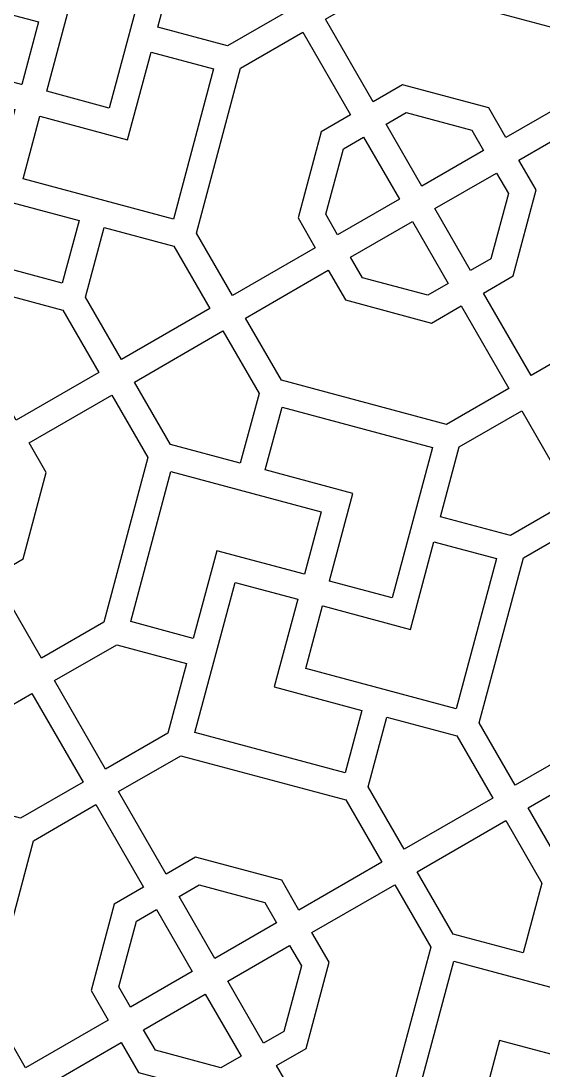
# Model space of a CAD drawing. Header units: centimetres. Extents: x 1.9 to 18.1, y -9.5 to 9.5.
# Drawn here: x 13.928 to 15.627, y 3.923 to 7.337 of the extents above; entities that cross this region are included whole.
import ezdxf

# ---------------------------------------------------------------- set-up
doc = ezdxf.new("R2010")
doc.units = ezdxf.units.CM
doc.header["$MEASUREMENT"] = 0
doc.layers.add('layer 1', color=7, linetype='Continuous')

msp = doc.modelspace()

# ---------------------------------------------------------------- linework, layer by layer
at = {"layer": 'layer 1', "color": 250}
for points, knots in [([(1.85394, 9.5), (1.85394, 9.5), (18.09811, 9.5), (18.09811, 9.5), (18.09811, 9.5), (18.09811, 9.5), (18.09811, 0.05572), (18.09811, 0.05572), (18.09811, 0.05572), (18.09811, 0.05572), (1.85394, 0.05572), (1.85394, 0.05572), (1.85394, 0.05572), (1.85394, 0.05572), (1.85394, 9.5), (1.85394, 9.5)], [0, 0, 0, 0, 0.2, 0.2, 0.2, 0.2, 0.4, 0.4, 0.4, 0.4, 0.6, 0.6, 0.6, 0.6, 1, 1, 1, 1]), ([(14.012, 7.10816), (14.012, 7.10816), (14.01211, 7.10814), (14.01211, 7.10814), (14.01211, 7.10814), (14.01211, 7.10814), (14.01203, 7.10784), (14.01203, 7.10784), (14.01203, 7.10784), (14.01203, 7.10784), (14.21579, 7.05324), (14.21579, 7.05324), (14.21579, 7.05324), (14.21579, 7.05324), (14.34681, 7.54221), (14.34681, 7.54221), (14.34681, 7.54221), (14.34681, 7.54221), (13.85784, 7.67324), (13.85784, 7.67324), (13.85784, 7.67324), (13.85784, 7.67324), (13.80321, 7.46937), (13.80321, 7.46937), (13.80321, 7.46937), (13.80321, 7.46937), (14.08831, 7.39298), (14.08831, 7.39298), (14.08831, 7.39298), (14.08831, 7.39298), (14.012, 7.10816), (14.012, 7.10816)], [0, 0, 0, 0, 0.1111111, 0.1111111, 0.1111111, 0.1111111, 0.2222222, 0.2222222, 0.2222222, 0.2222222, 0.3333333, 0.3333333, 0.3333333, 0.3333333, 0.4444444, 0.4444444, 0.4444444, 0.4444444, 0.5555556, 0.5555556, 0.5555556, 0.5555556, 0.6666667, 0.6666667, 0.6666667, 0.6666667, 0.7777778, 0.7777778, 0.7777778, 0.7777778, 1, 1, 1, 1]), ([(14.63734, 7.66132), (14.63734, 7.66132), (14.43444, 7.54418), (14.43444, 7.54418), (14.43444, 7.54418), (14.43444, 7.54418), (14.37345, 7.31656), (14.37345, 7.31656), (14.37345, 7.31656), (14.37345, 7.31656), (14.6007, 7.25567), (14.6007, 7.25567), (14.6007, 7.25567), (14.6007, 7.25567), (14.80383, 7.37295), (14.80383, 7.37295), (14.80383, 7.37295), (14.80383, 7.37295), (14.63734, 7.66132), (14.63734, 7.66132)], [0, 0, 0, 0, 0.1666667, 0.1666667, 0.1666667, 0.1666667, 0.3333333, 0.3333333, 0.3333333, 0.3333333, 0.5, 0.5, 0.5, 0.5, 0.6666667, 0.6666667, 0.6666667, 0.6666667, 1, 1, 1, 1]), ([(13.93047, 7.12996), (13.93047, 7.12996), (13.93072, 7.12989), (13.93072, 7.12989), (13.93072, 7.12989), (13.93072, 7.12989), (13.98526, 7.33348), (13.98526, 7.33348), (13.98526, 7.33348), (13.98526, 7.33348), (13.4963, 7.4645), (13.4963, 7.4645), (13.4963, 7.4645), (13.4963, 7.4645), (13.36527, 6.97553), (13.36527, 6.97553), (13.36527, 6.97553), (13.36527, 6.97553), (13.56903, 6.92093), (13.56903, 6.92093), (13.56903, 6.92093), (13.56903, 6.92093), (13.64548, 7.20626), (13.64548, 7.20626), (13.64548, 7.20626), (13.64548, 7.20626), (13.93046, 7.1299), (13.93046, 7.1299), (13.93046, 7.1299), (13.93046, 7.1299), (13.93047, 7.12996), (13.93047, 7.12996)], [0, 0, 0, 0, 0.1111111, 0.1111111, 0.1111111, 0.1111111, 0.2222222, 0.2222222, 0.2222222, 0.2222222, 0.3333333, 0.3333333, 0.3333333, 0.3333333, 0.4444444, 0.4444444, 0.4444444, 0.4444444, 0.5555556, 0.5555556, 0.5555556, 0.5555556, 0.6666667, 0.6666667, 0.6666667, 0.6666667, 0.7777778, 0.7777778, 0.7777778, 0.7777778, 1, 1, 1, 1]), ([(15.45049, 7.05395), (15.45049, 7.05395), (15.50638, 6.95716), (15.50638, 6.95716), (15.50638, 6.95716), (15.50638, 6.95716), (15.77586, 7.11275), (15.77586, 7.11275), (15.77586, 7.11275), (15.77586, 7.11275), (15.65868, 7.31571), (15.65868, 7.31571), (15.65868, 7.31571), (15.65868, 7.31571), (15.12204, 7.45951), (15.12204, 7.45951), (15.12204, 7.45951), (15.12204, 7.45951), (14.91916, 7.34237), (14.91916, 7.34237), (14.91916, 7.34237), (14.91916, 7.34237), (15.07426, 7.07372), (15.07426, 7.07372), (15.07426, 7.07372), (15.07426, 7.07372), (15.17014, 7.12907), (15.17014, 7.12907), (15.17014, 7.12907), (15.17014, 7.12907), (15.45049, 7.05395), (15.45049, 7.05395)], [0, 0, 0, 0, 0.1111111, 0.1111111, 0.1111111, 0.1111111, 0.2222222, 0.2222222, 0.2222222, 0.2222222, 0.3333333, 0.3333333, 0.3333333, 0.3333333, 0.4444444, 0.4444444, 0.4444444, 0.4444444, 0.5555556, 0.5555556, 0.5555556, 0.5555556, 0.6666667, 0.6666667, 0.6666667, 0.6666667, 0.7777778, 0.7777778, 0.7777778, 0.7777778, 1, 1, 1, 1]), ([(14.83001, 6.69572), (14.83001, 6.69572), (14.90514, 6.97607), (14.90514, 6.97607), (14.90514, 6.97607), (14.90514, 6.97607), (15.00101, 7.03143), (15.00101, 7.03143), (15.00101, 7.03143), (15.00101, 7.03143), (14.8459, 7.30008), (14.8459, 7.30008), (14.8459, 7.30008), (14.8459, 7.30008), (14.64286, 7.18285), (14.64286, 7.18285), (14.64286, 7.18285), (14.64286, 7.18285), (14.49906, 6.64621), (14.49906, 6.64621), (14.49906, 6.64621), (14.49906, 6.64621), (14.61625, 6.44324), (14.61625, 6.44324), (14.61625, 6.44324), (14.61625, 6.44324), (14.8859, 6.59893), (14.8859, 6.59893), (14.8859, 6.59893), (14.8859, 6.59893), (14.83001, 6.69572), (14.83001, 6.69572)], [0, 0, 0, 0, 0.1111111, 0.1111111, 0.1111111, 0.1111111, 0.2222222, 0.2222222, 0.2222222, 0.2222222, 0.3333333, 0.3333333, 0.3333333, 0.3333333, 0.4444444, 0.4444444, 0.4444444, 0.4444444, 0.5555556, 0.5555556, 0.5555556, 0.5555556, 0.6666667, 0.6666667, 0.6666667, 0.6666667, 0.7777778, 0.7777778, 0.7777778, 0.7777778, 1, 1, 1, 1]), ([(13.9903, 7.02656), (13.9903, 7.02656), (13.99028, 7.02646), (13.99028, 7.02646), (13.99028, 7.02646), (13.99028, 7.02646), (13.9898, 7.02659), (13.9898, 7.02659), (13.9898, 7.02659), (13.9898, 7.02659), (13.9352, 6.8228), (13.9352, 6.8228), (13.9352, 6.8228), (13.9352, 6.8228), (14.42417, 6.69178), (14.42417, 6.69178), (14.42417, 6.69178), (14.42417, 6.69178), (14.55519, 7.18075), (14.55519, 7.18075), (14.55519, 7.18075), (14.55519, 7.18075), (14.35167, 7.23529), (14.35167, 7.23529), (14.35167, 7.23529), (14.35167, 7.23529), (14.27528, 6.9502), (14.27528, 6.9502), (14.27528, 6.9502), (14.27528, 6.9502), (13.9903, 7.02656), (13.9903, 7.02656)], [0, 0, 0, 0, 0.1111111, 0.1111111, 0.1111111, 0.1111111, 0.2222222, 0.2222222, 0.2222222, 0.2222222, 0.3333333, 0.3333333, 0.3333333, 0.3333333, 0.4444444, 0.4444444, 0.4444444, 0.4444444, 0.5555556, 0.5555556, 0.5555556, 0.5555556, 0.6666667, 0.6666667, 0.6666667, 0.6666667, 0.7777778, 0.7777778, 0.7777778, 0.7777778, 1, 1, 1, 1]), ([(13.90861, 7.04865), (13.90861, 7.04865), (13.70497, 7.10321), (13.70497, 7.10321), (13.70497, 7.10321), (13.70497, 7.10321), (13.57395, 6.61424), (13.57395, 6.61424), (13.57395, 6.61424), (13.57395, 6.61424), (14.06292, 6.48322), (14.06292, 6.48322), (14.06292, 6.48322), (14.06292, 6.48322), (14.11749, 6.68685), (14.11749, 6.68685), (14.11749, 6.68685), (14.11749, 6.68685), (13.83215, 6.76331), (13.83215, 6.76331), (13.83215, 6.76331), (13.83215, 6.76331), (13.90861, 7.04865), (13.90861, 7.04865)], [0, 0, 0, 0, 0.1428571, 0.1428571, 0.1428571, 0.1428571, 0.2857143, 0.2857143, 0.2857143, 0.2857143, 0.4285714, 0.4285714, 0.4285714, 0.4285714, 0.5714286, 0.5714286, 0.5714286, 0.5714286, 0.7142857, 0.7142857, 0.7142857, 0.7142857, 1, 1, 1, 1]), ([(15.43351, 6.91509), (15.43351, 6.91509), (15.39505, 6.9817), (15.39505, 6.9817), (15.39505, 6.9817), (15.39505, 6.9817), (15.18203, 7.03878), (15.18203, 7.03878), (15.18203, 7.03878), (15.18203, 7.03878), (15.11633, 7.00085), (15.11633, 7.00085), (15.11633, 7.00085), (15.11633, 7.00085), (15.23276, 6.79919), (15.23276, 6.79919), (15.23276, 6.79919), (15.23276, 6.79919), (15.43351, 6.91509), (15.43351, 6.91509)], [0, 0, 0, 0, 0.1666667, 0.1666667, 0.1666667, 0.1666667, 0.3333333, 0.3333333, 0.3333333, 0.3333333, 0.5, 0.5, 0.5, 0.5, 0.6666667, 0.6666667, 0.6666667, 0.6666667, 1, 1, 1, 1]), ([(15.60455, 6.78711), (15.60455, 6.78711), (15.52943, 6.50676), (15.52943, 6.50676), (15.52943, 6.50676), (15.52943, 6.50676), (15.43355, 6.45141), (15.43355, 6.45141), (15.43355, 6.45141), (15.43355, 6.45141), (15.58866, 6.18275), (15.58866, 6.18275), (15.58866, 6.18275), (15.58866, 6.18275), (15.79148, 6.29985), (15.79148, 6.29985), (15.79148, 6.29985), (15.79148, 6.29985), (15.9353, 6.8366), (15.9353, 6.8366), (15.9353, 6.8366), (15.9353, 6.8366), (15.81816, 7.0395), (15.81816, 7.0395), (15.81816, 7.0395), (15.81816, 7.0395), (15.54867, 6.88391), (15.54867, 6.88391), (15.54867, 6.88391), (15.54867, 6.88391), (15.60455, 6.78711), (15.60455, 6.78711)], [0, 0, 0, 0, 0.1111111, 0.1111111, 0.1111111, 0.1111111, 0.2222222, 0.2222222, 0.2222222, 0.2222222, 0.3333333, 0.3333333, 0.3333333, 0.3333333, 0.4444444, 0.4444444, 0.4444444, 0.4444444, 0.5555556, 0.5555556, 0.5555556, 0.5555556, 0.6666667, 0.6666667, 0.6666667, 0.6666667, 0.7777778, 0.7777778, 0.7777778, 0.7777778, 1, 1, 1, 1]), ([(14.95876, 6.641), (14.95876, 6.641), (15.15951, 6.7569), (15.15951, 6.7569), (15.15951, 6.7569), (15.15951, 6.7569), (15.04308, 6.95856), (15.04308, 6.95856), (15.04308, 6.95856), (15.04308, 6.95856), (14.97738, 6.92063), (14.97738, 6.92063), (14.97738, 6.92063), (14.97738, 6.92063), (14.92031, 6.70761), (14.92031, 6.70761), (14.92031, 6.70761), (14.92031, 6.70761), (14.95876, 6.641), (14.95876, 6.641)], [0, 0, 0, 0, 0.1666667, 0.1666667, 0.1666667, 0.1666667, 0.3333333, 0.3333333, 0.3333333, 0.3333333, 0.5, 0.5, 0.5, 0.5, 0.6666667, 0.6666667, 0.6666667, 0.6666667, 1, 1, 1, 1]), ([(15.4758, 6.84184), (15.4758, 6.84184), (15.27505, 6.72594), (15.27505, 6.72594), (15.27505, 6.72594), (15.27505, 6.72594), (15.39148, 6.52427), (15.39148, 6.52427), (15.39148, 6.52427), (15.39148, 6.52427), (15.45718, 6.5622), (15.45718, 6.5622), (15.45718, 6.5622), (15.45718, 6.5622), (15.51426, 6.77523), (15.51426, 6.77523), (15.51426, 6.77523), (15.51426, 6.77523), (15.4758, 6.84184), (15.4758, 6.84184)], [0, 0, 0, 0, 0.1666667, 0.1666667, 0.1666667, 0.1666667, 0.3333333, 0.3333333, 0.3333333, 0.3333333, 0.5, 0.5, 0.5, 0.5, 0.6666667, 0.6666667, 0.6666667, 0.6666667, 1, 1, 1, 1]), ([(14.54338, 6.40117), (14.54338, 6.40117), (14.4262, 6.60414), (14.4262, 6.60414), (14.4262, 6.60414), (14.4262, 6.60414), (14.19876, 6.66508), (14.19876, 6.66508), (14.19876, 6.66508), (14.19876, 6.66508), (14.13782, 6.43765), (14.13782, 6.43765), (14.13782, 6.43765), (14.13782, 6.43765), (14.255, 6.23468), (14.255, 6.23468), (14.255, 6.23468), (14.255, 6.23468), (14.54338, 6.40117), (14.54338, 6.40117)], [0, 0, 0, 0, 0.1666667, 0.1666667, 0.1666667, 0.1666667, 0.3333333, 0.3333333, 0.3333333, 0.3333333, 0.5, 0.5, 0.5, 0.5, 0.6666667, 0.6666667, 0.6666667, 0.6666667, 1, 1, 1, 1]), ([(15.00106, 6.56774), (15.00106, 6.56774), (15.03951, 6.50113), (15.03951, 6.50113), (15.03951, 6.50113), (15.03951, 6.50113), (15.25254, 6.44405), (15.25254, 6.44405), (15.25254, 6.44405), (15.25254, 6.44405), (15.31823, 6.48198), (15.31823, 6.48198), (15.31823, 6.48198), (15.31823, 6.48198), (15.2018, 6.68364), (15.2018, 6.68364), (15.2018, 6.68364), (15.2018, 6.68364), (15.00106, 6.56774), (15.00106, 6.56774)], [0, 0, 0, 0, 0.1666667, 0.1666667, 0.1666667, 0.1666667, 0.3333333, 0.3333333, 0.3333333, 0.3333333, 0.5, 0.5, 0.5, 0.5, 0.6666667, 0.6666667, 0.6666667, 0.6666667, 1, 1, 1, 1]), ([(13.85677, 6.13381), (13.85677, 6.13381), (13.91265, 6.03702), (13.91265, 6.03702), (13.91265, 6.03702), (13.91265, 6.03702), (14.18214, 6.19261), (14.18214, 6.19261), (14.18214, 6.19261), (14.18214, 6.19261), (14.06495, 6.39557), (14.06495, 6.39557), (14.06495, 6.39557), (14.06495, 6.39557), (13.52831, 6.53937), (13.52831, 6.53937), (13.52831, 6.53937), (13.52831, 6.53937), (13.32543, 6.42223), (13.32543, 6.42223), (13.32543, 6.42223), (13.32543, 6.42223), (13.48053, 6.15358), (13.48053, 6.15358), (13.48053, 6.15358), (13.48053, 6.15358), (13.57641, 6.20893), (13.57641, 6.20893), (13.57641, 6.20893), (13.57641, 6.20893), (13.85677, 6.13381), (13.85677, 6.13381)], [0, 0, 0, 0, 0.1111111, 0.1111111, 0.1111111, 0.1111111, 0.2222222, 0.2222222, 0.2222222, 0.2222222, 0.3333333, 0.3333333, 0.3333333, 0.3333333, 0.4444444, 0.4444444, 0.4444444, 0.4444444, 0.5555556, 0.5555556, 0.5555556, 0.5555556, 0.6666667, 0.6666667, 0.6666667, 0.6666667, 0.7777778, 0.7777778, 0.7777778, 0.7777778, 1, 1, 1, 1]), ([(14.98407, 6.42888), (14.98407, 6.42888), (14.92819, 6.52567), (14.92819, 6.52567), (14.92819, 6.52567), (14.92819, 6.52567), (14.65854, 6.36999), (14.65854, 6.36999), (14.65854, 6.36999), (14.65854, 6.36999), (14.77559, 6.16725), (14.77559, 6.16725), (14.77559, 6.16725), (14.77559, 6.16725), (15.3126, 6.02337), (15.3126, 6.02337), (15.3126, 6.02337), (15.3126, 6.02337), (15.51541, 6.14046), (15.51541, 6.14046), (15.51541, 6.14046), (15.51541, 6.14046), (15.3603, 6.40912), (15.3603, 6.40912), (15.3603, 6.40912), (15.3603, 6.40912), (15.26443, 6.35376), (15.26443, 6.35376), (15.26443, 6.35376), (15.26443, 6.35376), (14.98407, 6.42888), (14.98407, 6.42888)], [0, 0, 0, 0, 0.1111111, 0.1111111, 0.1111111, 0.1111111, 0.2222222, 0.2222222, 0.2222222, 0.2222222, 0.3333333, 0.3333333, 0.3333333, 0.3333333, 0.4444444, 0.4444444, 0.4444444, 0.4444444, 0.5555556, 0.5555556, 0.5555556, 0.5555556, 0.6666667, 0.6666667, 0.6666667, 0.6666667, 0.7777778, 0.7777778, 0.7777778, 0.7777778, 1, 1, 1, 1]), ([(14.64208, 5.89742), (14.64208, 5.89742), (14.70299, 6.12473), (14.70299, 6.12473), (14.70299, 6.12473), (14.70299, 6.12473), (14.58567, 6.32792), (14.58567, 6.32792), (14.58567, 6.32792), (14.58567, 6.32792), (14.29729, 6.16143), (14.29729, 6.16143), (14.29729, 6.16143), (14.29729, 6.16143), (14.41452, 5.95839), (14.41452, 5.95839), (14.41452, 5.95839), (14.41452, 5.95839), (14.64208, 5.89742), (14.64208, 5.89742)], [0, 0, 0, 0, 0.1666667, 0.1666667, 0.1666667, 0.1666667, 0.3333333, 0.3333333, 0.3333333, 0.3333333, 0.5, 0.5, 0.5, 0.5, 0.6666667, 0.6666667, 0.6666667, 0.6666667, 1, 1, 1, 1]), ([(14.01083, 5.86697), (14.01083, 5.86697), (13.9357, 5.58662), (13.9357, 5.58662), (13.9357, 5.58662), (13.9357, 5.58662), (13.83983, 5.53127), (13.83983, 5.53127), (13.83983, 5.53127), (13.83983, 5.53127), (13.99493, 5.26261), (13.99493, 5.26261), (13.99493, 5.26261), (13.99493, 5.26261), (14.19775, 5.37971), (14.19775, 5.37971), (14.19775, 5.37971), (14.19775, 5.37971), (14.34157, 5.91646), (14.34157, 5.91646), (14.34157, 5.91646), (14.34157, 5.91646), (14.22443, 6.11936), (14.22443, 6.11936), (14.22443, 6.11936), (14.22443, 6.11936), (13.95494, 5.96377), (13.95494, 5.96377), (13.95494, 5.96377), (13.95494, 5.96377), (14.01083, 5.86697), (14.01083, 5.86697)], [0, 0, 0, 0, 0.1111111, 0.1111111, 0.1111111, 0.1111111, 0.2222222, 0.2222222, 0.2222222, 0.2222222, 0.3333333, 0.3333333, 0.3333333, 0.3333333, 0.4444444, 0.4444444, 0.4444444, 0.4444444, 0.5555556, 0.5555556, 0.5555556, 0.5555556, 0.6666667, 0.6666667, 0.6666667, 0.6666667, 0.7777778, 0.7777778, 0.7777778, 0.7777778, 1, 1, 1, 1]), ([(14.93214, 5.51444), (14.93214, 5.51444), (14.93225, 5.51441), (14.93225, 5.51441), (14.93225, 5.51441), (14.93225, 5.51441), (14.93217, 5.51411), (14.93217, 5.51411), (14.93217, 5.51411), (14.93217, 5.51411), (15.13593, 5.45952), (15.13593, 5.45952), (15.13593, 5.45952), (15.13593, 5.45952), (15.26695, 5.94848), (15.26695, 5.94848), (15.26695, 5.94848), (15.26695, 5.94848), (14.77798, 6.07951), (14.77798, 6.07951), (14.77798, 6.07951), (14.77798, 6.07951), (14.72335, 5.87564), (14.72335, 5.87564), (14.72335, 5.87564), (14.72335, 5.87564), (15.00845, 5.79925), (15.00845, 5.79925), (15.00845, 5.79925), (15.00845, 5.79925), (14.93214, 5.51444), (14.93214, 5.51444)], [0, 0, 0, 0, 0.1111111, 0.1111111, 0.1111111, 0.1111111, 0.2222222, 0.2222222, 0.2222222, 0.2222222, 0.3333333, 0.3333333, 0.3333333, 0.3333333, 0.4444444, 0.4444444, 0.4444444, 0.4444444, 0.5555556, 0.5555556, 0.5555556, 0.5555556, 0.6666667, 0.6666667, 0.6666667, 0.6666667, 0.7777778, 0.7777778, 0.7777778, 0.7777778, 1, 1, 1, 1]), ([(15.55748, 6.06759), (15.55748, 6.06759), (15.35458, 5.95045), (15.35458, 5.95045), (15.35458, 5.95045), (15.35458, 5.95045), (15.29359, 5.72283), (15.29359, 5.72283), (15.29359, 5.72283), (15.29359, 5.72283), (15.52084, 5.66194), (15.52084, 5.66194), (15.52084, 5.66194), (15.52084, 5.66194), (15.72397, 5.77922), (15.72397, 5.77922), (15.72397, 5.77922), (15.72397, 5.77922), (15.55748, 6.06759), (15.55748, 6.06759)], [0, 0, 0, 0, 0.1666667, 0.1666667, 0.1666667, 0.1666667, 0.3333333, 0.3333333, 0.3333333, 0.3333333, 0.5, 0.5, 0.5, 0.5, 0.6666667, 0.6666667, 0.6666667, 0.6666667, 1, 1, 1, 1]), ([(14.85061, 5.53623), (14.85061, 5.53623), (14.85085, 5.53617), (14.85085, 5.53617), (14.85085, 5.53617), (14.85085, 5.53617), (14.9054, 5.73975), (14.9054, 5.73975), (14.9054, 5.73975), (14.9054, 5.73975), (14.41643, 5.87077), (14.41643, 5.87077), (14.41643, 5.87077), (14.41643, 5.87077), (14.28541, 5.3818), (14.28541, 5.3818), (14.28541, 5.3818), (14.28541, 5.3818), (14.48917, 5.3272), (14.48917, 5.3272), (14.48917, 5.3272), (14.48917, 5.3272), (14.56562, 5.61253), (14.56562, 5.61253), (14.56562, 5.61253), (14.56562, 5.61253), (14.85059, 5.53617), (14.85059, 5.53617), (14.85059, 5.53617), (14.85059, 5.53617), (14.85061, 5.53623), (14.85061, 5.53623)], [0, 0, 0, 0, 0.1111111, 0.1111111, 0.1111111, 0.1111111, 0.2222222, 0.2222222, 0.2222222, 0.2222222, 0.3333333, 0.3333333, 0.3333333, 0.3333333, 0.4444444, 0.4444444, 0.4444444, 0.4444444, 0.5555556, 0.5555556, 0.5555556, 0.5555556, 0.6666667, 0.6666667, 0.6666667, 0.6666667, 0.7777778, 0.7777778, 0.7777778, 0.7777778, 1, 1, 1, 1]), ([(15.75015, 5.10199), (15.75015, 5.10199), (15.82528, 5.38234), (15.82528, 5.38234), (15.82528, 5.38234), (15.82528, 5.38234), (15.92115, 5.4377), (15.92115, 5.4377), (15.92115, 5.4377), (15.92115, 5.4377), (15.76604, 5.70635), (15.76604, 5.70635), (15.76604, 5.70635), (15.76604, 5.70635), (15.56299, 5.58912), (15.56299, 5.58912), (15.56299, 5.58912), (15.56299, 5.58912), (15.4192, 5.05248), (15.4192, 5.05248), (15.4192, 5.05248), (15.4192, 5.05248), (15.53639, 4.84951), (15.53639, 4.84951), (15.53639, 4.84951), (15.53639, 4.84951), (15.80604, 5.0052), (15.80604, 5.0052), (15.80604, 5.0052), (15.80604, 5.0052), (15.75015, 5.10199), (15.75015, 5.10199)], [0, 0, 0, 0, 0.1111111, 0.1111111, 0.1111111, 0.1111111, 0.2222222, 0.2222222, 0.2222222, 0.2222222, 0.3333333, 0.3333333, 0.3333333, 0.3333333, 0.4444444, 0.4444444, 0.4444444, 0.4444444, 0.5555556, 0.5555556, 0.5555556, 0.5555556, 0.6666667, 0.6666667, 0.6666667, 0.6666667, 0.7777778, 0.7777778, 0.7777778, 0.7777778, 1, 1, 1, 1]), ([(14.91044, 5.43283), (14.91044, 5.43283), (14.91042, 5.43273), (14.91042, 5.43273), (14.91042, 5.43273), (14.91042, 5.43273), (14.90994, 5.43286), (14.90994, 5.43286), (14.90994, 5.43286), (14.90994, 5.43286), (14.85534, 5.22908), (14.85534, 5.22908), (14.85534, 5.22908), (14.85534, 5.22908), (15.34431, 5.09806), (15.34431, 5.09806), (15.34431, 5.09806), (15.34431, 5.09806), (15.47533, 5.58702), (15.47533, 5.58702), (15.47533, 5.58702), (15.47533, 5.58702), (15.27181, 5.64156), (15.27181, 5.64156), (15.27181, 5.64156), (15.27181, 5.64156), (15.19542, 5.35647), (15.19542, 5.35647), (15.19542, 5.35647), (15.19542, 5.35647), (14.91044, 5.43283), (14.91044, 5.43283)], [0, 0, 0, 0, 0.1111111, 0.1111111, 0.1111111, 0.1111111, 0.2222222, 0.2222222, 0.2222222, 0.2222222, 0.3333333, 0.3333333, 0.3333333, 0.3333333, 0.4444444, 0.4444444, 0.4444444, 0.4444444, 0.5555556, 0.5555556, 0.5555556, 0.5555556, 0.6666667, 0.6666667, 0.6666667, 0.6666667, 0.7777778, 0.7777778, 0.7777778, 0.7777778, 1, 1, 1, 1]), ([(14.82875, 5.45492), (14.82875, 5.45492), (14.62511, 5.50948), (14.62511, 5.50948), (14.62511, 5.50948), (14.62511, 5.50948), (14.49409, 5.02051), (14.49409, 5.02051), (14.49409, 5.02051), (14.49409, 5.02051), (14.98307, 4.88949), (14.98307, 4.88949), (14.98307, 4.88949), (14.98307, 4.88949), (15.03763, 5.09313), (15.03763, 5.09313), (15.03763, 5.09313), (15.03763, 5.09313), (14.75229, 5.16958), (14.75229, 5.16958), (14.75229, 5.16958), (14.75229, 5.16958), (14.82875, 5.45492), (14.82875, 5.45492)], [0, 0, 0, 0, 0.1428571, 0.1428571, 0.1428571, 0.1428571, 0.2857143, 0.2857143, 0.2857143, 0.2857143, 0.4285714, 0.4285714, 0.4285714, 0.4285714, 0.5714286, 0.5714286, 0.5714286, 0.5714286, 0.7142857, 0.7142857, 0.7142857, 0.7142857, 1, 1, 1, 1]), ([(14.2035, 4.90137), (14.2035, 4.90137), (14.40647, 5.01855), (14.40647, 5.01855), (14.40647, 5.01855), (14.40647, 5.01855), (14.46739, 5.24593), (14.46739, 5.24593), (14.46739, 5.24593), (14.46739, 5.24593), (14.2399, 5.30689), (14.2399, 5.30689), (14.2399, 5.30689), (14.2399, 5.30689), (14.037, 5.18975), (14.037, 5.18975), (14.037, 5.18975), (14.037, 5.18975), (14.2035, 4.90137), (14.2035, 4.90137)], [0, 0, 0, 0, 0.1666667, 0.1666667, 0.1666667, 0.1666667, 0.3333333, 0.3333333, 0.3333333, 0.3333333, 0.5, 0.5, 0.5, 0.5, 0.6666667, 0.6666667, 0.6666667, 0.6666667, 1, 1, 1, 1]), ([(13.96375, 5.14746), (13.96375, 5.14746), (13.76085, 5.03031), (13.76085, 5.03031), (13.76085, 5.03031), (13.76085, 5.03031), (13.69986, 4.80269), (13.69986, 4.80269), (13.69986, 4.80269), (13.69986, 4.80269), (13.92711, 4.7418), (13.92711, 4.7418), (13.92711, 4.7418), (13.92711, 4.7418), (14.13025, 4.85908), (14.13025, 4.85908), (14.13025, 4.85908), (14.13025, 4.85908), (13.96375, 5.14746), (13.96375, 5.14746)], [0, 0, 0, 0, 0.1666667, 0.1666667, 0.1666667, 0.1666667, 0.3333333, 0.3333333, 0.3333333, 0.3333333, 0.5, 0.5, 0.5, 0.5, 0.6666667, 0.6666667, 0.6666667, 0.6666667, 1, 1, 1, 1]), ([(15.46352, 4.80744), (15.46352, 4.80744), (15.34634, 5.01041), (15.34634, 5.01041), (15.34634, 5.01041), (15.34634, 5.01041), (15.1189, 5.07135), (15.1189, 5.07135), (15.1189, 5.07135), (15.1189, 5.07135), (15.05796, 4.84392), (15.05796, 4.84392), (15.05796, 4.84392), (15.05796, 4.84392), (15.17514, 4.64095), (15.17514, 4.64095), (15.17514, 4.64095), (15.17514, 4.64095), (15.46352, 4.80744), (15.46352, 4.80744)], [0, 0, 0, 0, 0.1666667, 0.1666667, 0.1666667, 0.1666667, 0.3333333, 0.3333333, 0.3333333, 0.3333333, 0.5, 0.5, 0.5, 0.5, 0.6666667, 0.6666667, 0.6666667, 0.6666667, 1, 1, 1, 1]), ([(14.77691, 4.54009), (14.77691, 4.54009), (14.83279, 4.44329), (14.83279, 4.44329), (14.83279, 4.44329), (14.83279, 4.44329), (15.10228, 4.59888), (15.10228, 4.59888), (15.10228, 4.59888), (15.10228, 4.59888), (14.98509, 4.80184), (14.98509, 4.80184), (14.98509, 4.80184), (14.98509, 4.80184), (14.44845, 4.94564), (14.44845, 4.94564), (14.44845, 4.94564), (14.44845, 4.94564), (14.24557, 4.82851), (14.24557, 4.82851), (14.24557, 4.82851), (14.24557, 4.82851), (14.40067, 4.55985), (14.40067, 4.55985), (14.40067, 4.55985), (14.40067, 4.55985), (14.49655, 4.61521), (14.49655, 4.61521), (14.49655, 4.61521), (14.49655, 4.61521), (14.77691, 4.54009), (14.77691, 4.54009)], [0, 0, 0, 0, 0.1111111, 0.1111111, 0.1111111, 0.1111111, 0.2222222, 0.2222222, 0.2222222, 0.2222222, 0.3333333, 0.3333333, 0.3333333, 0.3333333, 0.4444444, 0.4444444, 0.4444444, 0.4444444, 0.5555556, 0.5555556, 0.5555556, 0.5555556, 0.6666667, 0.6666667, 0.6666667, 0.6666667, 0.7777778, 0.7777778, 0.7777778, 0.7777778, 1, 1, 1, 1]), ([(15.90421, 4.83515), (15.90421, 4.83515), (15.84833, 4.93195), (15.84833, 4.93195), (15.84833, 4.93195), (15.84833, 4.93195), (15.57868, 4.77626), (15.57868, 4.77626), (15.57868, 4.77626), (15.57868, 4.77626), (15.69573, 4.57353), (15.69573, 4.57353), (15.69573, 4.57353), (15.69573, 4.57353), (16.23274, 4.42964), (16.23274, 4.42964), (16.23274, 4.42964), (16.23274, 4.42964), (16.43555, 4.54673), (16.43555, 4.54673), (16.43555, 4.54673), (16.43555, 4.54673), (16.28044, 4.81539), (16.28044, 4.81539), (16.28044, 4.81539), (16.28044, 4.81539), (16.18457, 4.76003), (16.18457, 4.76003), (16.18457, 4.76003), (16.18457, 4.76003), (15.90421, 4.83515), (15.90421, 4.83515)], [0, 0, 0, 0, 0.1111111, 0.1111111, 0.1111111, 0.1111111, 0.2222222, 0.2222222, 0.2222222, 0.2222222, 0.3333333, 0.3333333, 0.3333333, 0.3333333, 0.4444444, 0.4444444, 0.4444444, 0.4444444, 0.5555556, 0.5555556, 0.5555556, 0.5555556, 0.6666667, 0.6666667, 0.6666667, 0.6666667, 0.7777778, 0.7777778, 0.7777778, 0.7777778, 1, 1, 1, 1]), ([(14.15643, 4.18185), (14.15643, 4.18185), (14.23155, 4.4622), (14.23155, 4.4622), (14.23155, 4.4622), (14.23155, 4.4622), (14.32742, 4.51756), (14.32742, 4.51756), (14.32742, 4.51756), (14.32742, 4.51756), (14.17232, 4.78621), (14.17232, 4.78621), (14.17232, 4.78621), (14.17232, 4.78621), (13.96927, 4.66898), (13.96927, 4.66898), (13.96927, 4.66898), (13.96927, 4.66898), (13.82547, 4.13234), (13.82547, 4.13234), (13.82547, 4.13234), (13.82547, 4.13234), (13.94266, 3.92938), (13.94266, 3.92938), (13.94266, 3.92938), (13.94266, 3.92938), (14.21231, 4.08506), (14.21231, 4.08506), (14.21231, 4.08506), (14.21231, 4.08506), (14.15643, 4.18185), (14.15643, 4.18185)], [0, 0, 0, 0, 0.1111111, 0.1111111, 0.1111111, 0.1111111, 0.2222222, 0.2222222, 0.2222222, 0.2222222, 0.3333333, 0.3333333, 0.3333333, 0.3333333, 0.4444444, 0.4444444, 0.4444444, 0.4444444, 0.5555556, 0.5555556, 0.5555556, 0.5555556, 0.6666667, 0.6666667, 0.6666667, 0.6666667, 0.7777778, 0.7777778, 0.7777778, 0.7777778, 1, 1, 1, 1]), ([(15.56222, 4.30369), (15.56222, 4.30369), (15.62313, 4.531), (15.62313, 4.531), (15.62313, 4.531), (15.62313, 4.531), (15.50581, 4.73419), (15.50581, 4.73419), (15.50581, 4.73419), (15.50581, 4.73419), (15.21743, 4.5677), (15.21743, 4.5677), (15.21743, 4.5677), (15.21743, 4.5677), (15.33466, 4.36466), (15.33466, 4.36466), (15.33466, 4.36466), (15.33466, 4.36466), (15.56222, 4.30369), (15.56222, 4.30369)], [0, 0, 0, 0, 0.1666667, 0.1666667, 0.1666667, 0.1666667, 0.3333333, 0.3333333, 0.3333333, 0.3333333, 0.5, 0.5, 0.5, 0.5, 0.6666667, 0.6666667, 0.6666667, 0.6666667, 1, 1, 1, 1]), ([(14.75992, 4.40122), (14.75992, 4.40122), (14.72146, 4.46783), (14.72146, 4.46783), (14.72146, 4.46783), (14.72146, 4.46783), (14.50844, 4.52491), (14.50844, 4.52491), (14.50844, 4.52491), (14.50844, 4.52491), (14.44274, 4.48698), (14.44274, 4.48698), (14.44274, 4.48698), (14.44274, 4.48698), (14.55917, 4.28532), (14.55917, 4.28532), (14.55917, 4.28532), (14.55917, 4.28532), (14.75992, 4.40122), (14.75992, 4.40122)], [0, 0, 0, 0, 0.1666667, 0.1666667, 0.1666667, 0.1666667, 0.3333333, 0.3333333, 0.3333333, 0.3333333, 0.5, 0.5, 0.5, 0.5, 0.6666667, 0.6666667, 0.6666667, 0.6666667, 1, 1, 1, 1]), ([(14.93096, 4.27325), (14.93096, 4.27325), (14.85584, 3.99289), (14.85584, 3.99289), (14.85584, 3.99289), (14.85584, 3.99289), (14.75997, 3.93754), (14.75997, 3.93754), (14.75997, 3.93754), (14.75997, 3.93754), (14.91507, 3.66888), (14.91507, 3.66888), (14.91507, 3.66888), (14.91507, 3.66888), (15.11789, 3.78598), (15.11789, 3.78598), (15.11789, 3.78598), (15.11789, 3.78598), (15.26171, 4.32273), (15.26171, 4.32273), (15.26171, 4.32273), (15.26171, 4.32273), (15.14457, 4.52563), (15.14457, 4.52563), (15.14457, 4.52563), (15.14457, 4.52563), (14.87508, 4.37004), (14.87508, 4.37004), (14.87508, 4.37004), (14.87508, 4.37004), (14.93096, 4.27325), (14.93096, 4.27325)], [0, 0, 0, 0, 0.1111111, 0.1111111, 0.1111111, 0.1111111, 0.2222222, 0.2222222, 0.2222222, 0.2222222, 0.3333333, 0.3333333, 0.3333333, 0.3333333, 0.4444444, 0.4444444, 0.4444444, 0.4444444, 0.5555556, 0.5555556, 0.5555556, 0.5555556, 0.6666667, 0.6666667, 0.6666667, 0.6666667, 0.7777778, 0.7777778, 0.7777778, 0.7777778, 1, 1, 1, 1]), ([(14.28517, 4.12713), (14.28517, 4.12713), (14.48592, 4.24303), (14.48592, 4.24303), (14.48592, 4.24303), (14.48592, 4.24303), (14.36949, 4.44469), (14.36949, 4.44469), (14.36949, 4.44469), (14.36949, 4.44469), (14.3038, 4.40676), (14.3038, 4.40676), (14.3038, 4.40676), (14.3038, 4.40676), (14.24672, 4.19374), (14.24672, 4.19374), (14.24672, 4.19374), (14.24672, 4.19374), (14.28517, 4.12713), (14.28517, 4.12713)], [0, 0, 0, 0, 0.1666667, 0.1666667, 0.1666667, 0.1666667, 0.3333333, 0.3333333, 0.3333333, 0.3333333, 0.5, 0.5, 0.5, 0.5, 0.6666667, 0.6666667, 0.6666667, 0.6666667, 1, 1, 1, 1]), ([(14.80221, 4.32797), (14.80221, 4.32797), (14.60147, 4.21207), (14.60147, 4.21207), (14.60147, 4.21207), (14.60147, 4.21207), (14.7179, 4.01041), (14.7179, 4.01041), (14.7179, 4.01041), (14.7179, 4.01041), (14.78359, 4.04834), (14.78359, 4.04834), (14.78359, 4.04834), (14.78359, 4.04834), (14.84067, 4.26136), (14.84067, 4.26136), (14.84067, 4.26136), (14.84067, 4.26136), (14.80221, 4.32797), (14.80221, 4.32797)], [0, 0, 0, 0, 0.1666667, 0.1666667, 0.1666667, 0.1666667, 0.3333333, 0.3333333, 0.3333333, 0.3333333, 0.5, 0.5, 0.5, 0.5, 0.6666667, 0.6666667, 0.6666667, 0.6666667, 1, 1, 1, 1]), ([(15.77075, 3.9425), (15.77075, 3.9425), (15.77099, 3.94244), (15.77099, 3.94244), (15.77099, 3.94244), (15.77099, 3.94244), (15.82554, 4.14602), (15.82554, 4.14602), (15.82554, 4.14602), (15.82554, 4.14602), (15.33657, 4.27704), (15.33657, 4.27704), (15.33657, 4.27704), (15.33657, 4.27704), (15.20555, 3.78807), (15.20555, 3.78807), (15.20555, 3.78807), (15.20555, 3.78807), (15.40931, 3.73348), (15.40931, 3.73348), (15.40931, 3.73348), (15.40931, 3.73348), (15.48576, 4.0188), (15.48576, 4.0188), (15.48576, 4.0188), (15.48576, 4.0188), (15.77073, 3.94245), (15.77073, 3.94245), (15.77073, 3.94245), (15.77073, 3.94245), (15.77075, 3.9425), (15.77075, 3.9425)], [0, 0, 0, 0, 0.1111111, 0.1111111, 0.1111111, 0.1111111, 0.2222222, 0.2222222, 0.2222222, 0.2222222, 0.3333333, 0.3333333, 0.3333333, 0.3333333, 0.4444444, 0.4444444, 0.4444444, 0.4444444, 0.5555556, 0.5555556, 0.5555556, 0.5555556, 0.6666667, 0.6666667, 0.6666667, 0.6666667, 0.7777778, 0.7777778, 0.7777778, 0.7777778, 1, 1, 1, 1]), ([(14.32747, 4.05388), (14.32747, 4.05388), (14.36592, 3.98726), (14.36592, 3.98726), (14.36592, 3.98726), (14.36592, 3.98726), (14.57895, 3.93018), (14.57895, 3.93018), (14.57895, 3.93018), (14.57895, 3.93018), (14.64465, 3.96811), (14.64465, 3.96811), (14.64465, 3.96811), (14.64465, 3.96811), (14.52821, 4.16978), (14.52821, 4.16978), (14.52821, 4.16978), (14.52821, 4.16978), (14.32747, 4.05388), (14.32747, 4.05388)], [0, 0, 0, 0, 0.1666667, 0.1666667, 0.1666667, 0.1666667, 0.3333333, 0.3333333, 0.3333333, 0.3333333, 0.5, 0.5, 0.5, 0.5, 0.6666667, 0.6666667, 0.6666667, 0.6666667, 1, 1, 1, 1]), ([(14.31048, 3.91501), (14.31048, 3.91501), (14.2546, 4.01181), (14.2546, 4.01181), (14.2546, 4.01181), (14.2546, 4.01181), (13.98495, 3.85612), (13.98495, 3.85612), (13.98495, 3.85612), (13.98495, 3.85612), (14.102, 3.65339), (14.102, 3.65339), (14.102, 3.65339), (14.102, 3.65339), (14.63901, 3.5095), (14.63901, 3.5095), (14.63901, 3.5095), (14.63901, 3.5095), (14.84182, 3.6266), (14.84182, 3.6266), (14.84182, 3.6266), (14.84182, 3.6266), (14.68671, 3.89525), (14.68671, 3.89525), (14.68671, 3.89525), (14.68671, 3.89525), (14.59084, 3.83989), (14.59084, 3.83989), (14.59084, 3.83989), (14.59084, 3.83989), (14.31048, 3.91501), (14.31048, 3.91501)], [0, 0, 0, 0, 0.1111111, 0.1111111, 0.1111111, 0.1111111, 0.2222222, 0.2222222, 0.2222222, 0.2222222, 0.3333333, 0.3333333, 0.3333333, 0.3333333, 0.4444444, 0.4444444, 0.4444444, 0.4444444, 0.5555556, 0.5555556, 0.5555556, 0.5555556, 0.6666667, 0.6666667, 0.6666667, 0.6666667, 0.7777778, 0.7777778, 0.7777778, 0.7777778, 1, 1, 1, 1])]:
    msp.add_open_spline(points, degree=3, knots=knots, dxfattribs=at)

doc.saveas('drawing.dxf')
